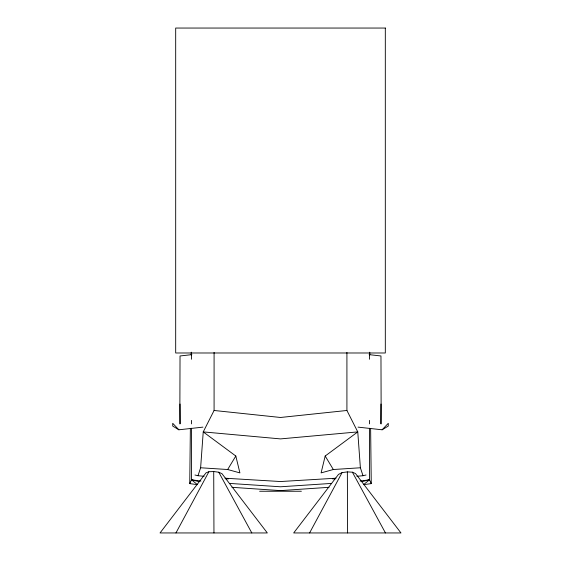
<?xml version="1.0" encoding="UTF-8"?>
<svg xmlns="http://www.w3.org/2000/svg" width="561" height="561" viewBox="0 0 561 561"><rect width="100%" height="100%" fill="white"/><g stroke="black" fill="none" stroke-linecap="round" stroke-linejoin="round"><path stroke-width="0.84" d="M179.822 423.913L180.032 355.969L191.883 354.636M197.395 484.669L189.744 483.61L190.368 428.45M191.196 354.91L191.224 352.287M380.758 423.772L380.968 404.025M194.955 474.999L197.998 475.721L200.621 467.769L203.236 431.9L214.085 410.477L214.085 352.378M346.915 352.378L346.915 410.477L357.764 431.9L325.184 456.023L321.095 472.895L333.332 469.515L360.379 467.769L363.002 475.721L366.045 474.999M189.744 483.61L191.525 479.781L191.525 428.253M175.944 532.95L208.888 471.752L213.713 471.542L218.769 472.222L221.96 473.68L267.324 532.95L160.032 532.95L206.048 472.825L208.888 471.752M309.588 532.95L342.063 472.628L347.357 471.885L352.399 472.194L355.506 473.554L400.968 532.95L293.676 532.95L338.5 474.389L342.063 472.628M200.621 467.769L227.668 469.515L235.816 456.023L203.236 431.9L280.5 438.898L357.764 431.9L360.379 467.769M382.118 429.796L388.268 423.317L388.268 426.072L382.118 429.796L358.037 427.124M363.703 484.557L369.475 479.781L369.475 428.253M368.03 480.567L369.475 479.781L371.256 483.61L363.605 484.669M362.203 481.583L369.475 479.781L360.057 481.086M178.882 429.796L172.732 423.317L172.732 426.072L178.882 429.796L202.963 427.124M346.915 410.477L280.5 417.475L214.085 410.477M336.004 478.21L280.5 481.534L224.996 478.21M356.908 476.282L363.002 475.721M329.026 487.313L280.5 490.602L231.974 487.313M331.565 483.407L280.5 486.78L229.435 483.407M225.845 478.863L228.467 478.863M332.533 478.863L335.155 478.863M259.631 491.247L301.369 491.247M197.998 475.721L204.092 476.282M369.117 354.636L380.968 355.969L381.178 423.913M200.943 481.086L191.525 479.781L197.297 484.557M198.797 481.583L191.525 479.781L192.97 480.567M227.668 469.515L239.905 472.895L235.816 456.023M325.184 456.023L333.332 469.515M352.399 472.194L385.456 532.95M218.769 472.222L251.812 532.95M369.776 352.287L369.804 354.91M370.632 428.45L371.256 483.61M180.032 404.025L180.242 423.772M347.357 471.885L347.603 532.95M213.713 471.542L213.958 532.95M369.475 352.266L369.475 359.257M369.475 420.392L369.475 423.885M191.525 352.266L191.525 359.257M191.525 420.392L191.525 423.885M385.316 28.05L175.684 28.05L175.684 352.988L385.316 352.988L385.316 28.05"/></g></svg>
